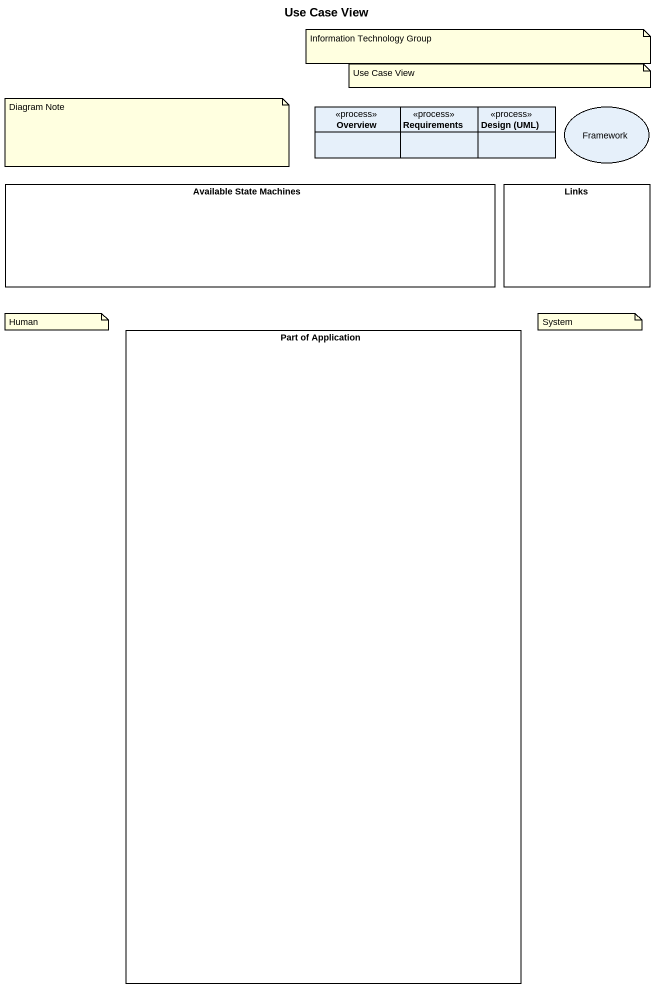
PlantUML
@startuml
title Use Case View
allowmixing
hide circle
hide empty members
class Overview <<process>>
class Requirements <<process>>
class "Design (UML)" as Design_UML <<process>>
usecase Framework
rectangle "Available State Machines" as Available_State_Machines
rectangle Links
rectangle "Part of Application" as Part_of_Application
note as N1
  Information Technology Group
end note
note as N2
  Use Case View
end note
note as N3
  Diagram Note
end note
note as N4
  Human
end note
note as N5
  System
end note
@enduml
